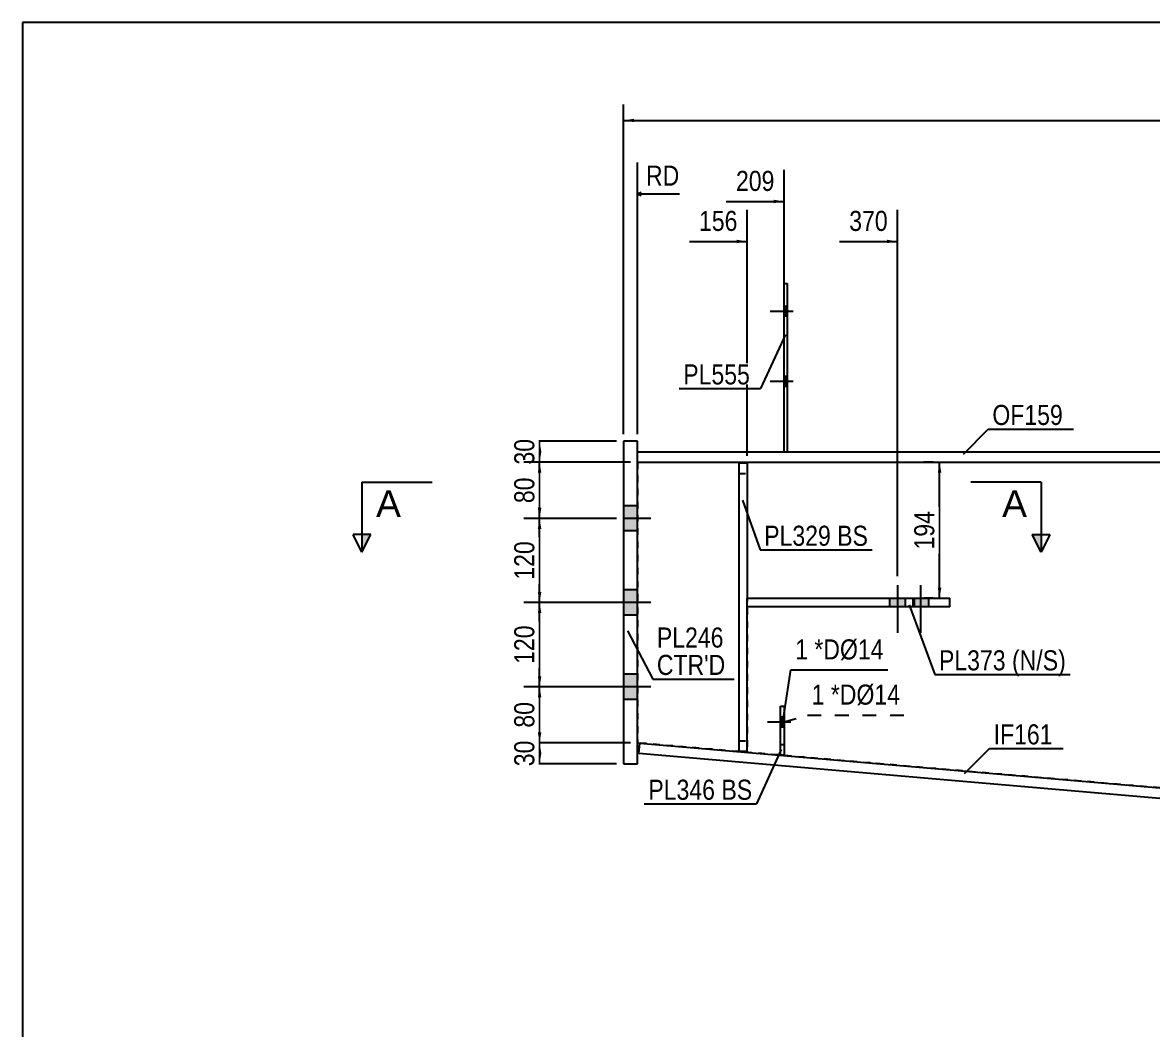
# Model space of a CAD drawing. Header units: millimetres. Extents: x -206 to 206, y -164 to 123.
# Drawn here: x -203.5 to -42.6, y -20.8 to 122.7 of the extents above; entities that cross this region are included whole.
import ezdxf

# ---------------------------------------------------------------- set-up
doc = ezdxf.new("R2010")
doc.units = ezdxf.units.MM
doc.linetypes.add('DXK_LINE_DOT1', pattern=[1.8814, 0.9407, -0.9407])
doc.linetypes.add('DXK_LINE_DOT2', pattern=[3.9198, 1.9599, -1.9599])
doc.styles.add('Arial', font='ARIAL.TTF', dxfattribs={"height": 0.2})
doc.styles.add('Arial Narrow', font='ARIALN.TTF', dxfattribs={"height": 0.2})

# ---------------------------------------------------------------- blocks, each defined once
blk = doc.blocks.new('Unknown-622305099-1209')
at = {"color": 5, "linetype": 'Continuous'}
for p, q in [((206.46, 122.67), (-203.54, 122.67)), ((-203.54, 122.67), (-203.54, -164.33))]:
    blk.add_line(p, q, dxfattribs=at)
blk = doc.blocks.new('Bolt-622305099-1621 - 1602')
at = {"linetype": 'Continuous'}
for points in [[(-77.82, 40.6), (-80.02, 40.6), (-80.02, 39.4), (-77.82, 39.4)], [(-74.51, 40.6), (-76.71, 40.6), (-76.71, 39.4), (-74.51, 39.4)]]:
    blk.add_hatch(color=3, dxfattribs=at).paths.add_polyline_path(points)
at = {"color": 3, "linetype": 'Continuous'}
for p, q in [((-78.92, 42.5), (-78.92, 35.7)), ((-75.61, 42.5), (-75.61, 35.7)), ((-80.02, 40.6), (-80.02, 39.4)), ((-77.82, 40.6), (-77.82, 39.4)), ((-76.71, 40.6), (-76.71, 39.4)), ((-74.51, 40.6), (-74.51, 39.4))]:
    blk.add_line(p, q, dxfattribs=at)
blk = doc.blocks.new('Bolt-622305099-1623 - 1602')
at = {"linetype": 'Continuous'}
for points in [[(-117.92, 53.8), (-117.92, 50.2), (-115.92, 50.2), (-115.92, 53.8)], [(-117.92, 53.8), (-117.92, 50.2), (-115.92, 50.2), (-115.92, 53.8)], [(-117.92, 41.8), (-117.92, 38.2), (-115.92, 38.2), (-115.92, 41.8)], [(-117.92, 41.8), (-117.92, 38.2), (-115.92, 38.2), (-115.92, 41.8)], [(-117.92, 29.8), (-117.92, 26.2), (-115.92, 26.2), (-115.92, 29.8)], [(-117.92, 29.8), (-117.92, 26.2), (-115.92, 26.2), (-115.92, 29.8)]]:
    blk.add_hatch(color=3, dxfattribs=at).paths.add_polyline_path(points)
at = {"color": 3, "linetype": 'Continuous'}
for p, q in [((-115.92, 53.8), (-117.92, 53.8)), ((-115.92, 53.8), (-117.92, 53.8)), ((-114.02, 52), (-117.92, 52)), ((-114.02, 52), (-117.92, 52)), ((-115.92, 50.2), (-117.92, 50.2)), ((-115.92, 50.2), (-117.92, 50.2)), ((-115.92, 41.8), (-117.92, 41.8)), ((-115.92, 41.8), (-117.92, 41.8)), ((-114.02, 40), (-117.92, 40)), ((-114.02, 40), (-117.92, 40)), ((-115.92, 38.2), (-117.92, 38.2)), ((-115.92, 38.2), (-117.92, 38.2)), ((-115.92, 29.8), (-117.92, 29.8)), ((-115.92, 29.8), (-117.92, 29.8)), ((-114.02, 28), (-117.92, 28)), ((-114.02, 28), (-117.92, 28)), ((-115.92, 26.2), (-117.92, 26.2)), ((-115.92, 26.2), (-117.92, 26.2))]:
    blk.add_line(p, q, dxfattribs=at)
blk = doc.blocks.new('Part-622305099-1629 - 1602')
at = {"color": 7, "linetype": 'DXK_LINE_DOT1'}
for p, q in [((-115.92, 60), (115.92, 60)), ((-115.92, 60), (-115.92, 20)), ((115.92, 0), (-115.62, 19.97))]:
    blk.add_line(p, q, dxfattribs=at)
at = {"color": 2, "linetype": 'Continuous'}
blk.add_line((-115.92, 20), (-115.62, 19.97), dxfattribs=at)
blk = doc.blocks.new('Part-622305099-2992 - 1602')
at = {"color": 7, "linetype": 'DXK_LINE_DOT1'}
for p, q in [((-95.56, 18.25), (-95.56, 25.25)), ((-95.56, 25.25), (-95.06, 25.25)), ((-95.06, 25.25), (-95.06, 18.25)), ((-95.56, 19.75), (-95.06, 19.75)), ((-95.06, 18.25), (-95.56, 18.25))]:
    blk.add_line(p, q, dxfattribs=at)
blk = doc.blocks.new('Bolt-622305099-2998 - 1602')
at = {"linetype": 'Continuous'}
for points in [[(-94.56, 80.8), (-94.56, 82.2), (-95.06, 82.2), (-95.06, 80.8)], [(-94.56, 80.8), (-94.56, 82.2), (-95.06, 82.2), (-95.06, 80.8)], [(-94.56, 70.8), (-94.56, 72.2), (-95.06, 72.2), (-95.06, 70.8)], [(-94.56, 70.8), (-94.56, 72.2), (-95.06, 72.2), (-95.06, 70.8)]]:
    blk.add_hatch(color=3, dxfattribs=at).paths.add_polyline_path(points)
at = {"color": 3, "linetype": 'Continuous'}
for p, q in [((-94.56, 82.2), (-95.06, 82.2)), ((-94.56, 82.2), (-95.06, 82.2)), ((-93.76, 81.5), (-97.06, 81.5)), ((-93.76, 81.5), (-97.06, 81.5)), ((-94.56, 80.8), (-95.06, 80.8)), ((-94.56, 80.8), (-95.06, 80.8)), ((-93.76, 71.5), (-97.06, 71.5)), ((-93.76, 71.5), (-97.06, 71.5)), ((-94.56, 72.2), (-95.06, 72.2)), ((-94.56, 72.2), (-95.06, 72.2)), ((-94.56, 70.8), (-95.06, 70.8)), ((-94.56, 70.8), (-95.06, 70.8))]:
    blk.add_line(p, q, dxfattribs=at)
blk = doc.blocks.new('Part-622305099-1695 - 1602')
at = {"color": 2, "linetype": 'Continuous'}
for p, q in [((-100.32, 40.6), (-71.45, 40.6)), ((-100.32, 39.4), (-100.32, 40.6)), ((-76.46, 39.4), (-76.46, 40.6)), ((-71.45, 39.4), (-71.45, 40.6)), ((-71.45, 39.4), (-100.32, 39.4))]:
    blk.add_line(p, q, dxfattribs=at)
blk = doc.blocks.new('Part-622305099-1717 - 1602')
at = {"color": 7, "linetype": 'DXK_LINE_DOT1'}
for p, q in [((-101.52, 59.9), (-101.52, 18.81)), ((-100.32, 59.9), (-101.52, 59.9)), ((-100.32, 59.9), (-100.32, 18.81)), ((-101.52, 58.4), (-100.32, 58.4)), ((-101.52, 20.31), (-100.32, 20.31)), ((-101.52, 18.81), (-100.32, 18.81))]:
    blk.add_line(p, q, dxfattribs=at)
blk = doc.blocks.new('Part-622305099-1739 - 1602')
at = {"color": 2, "linetype": 'Continuous'}
for p, q in [((-101.52, 59.9), (-101.52, 18.81)), ((-101.52, 59.9), (-100.32, 59.9)), ((-100.32, 59.9), (-100.32, 40.6)), ((-100.32, 18.81), (-100.32, 39.4)), ((-101.52, 18.81), (-100.32, 18.81))]:
    blk.add_line(p, q, dxfattribs=at)
blk = doc.blocks.new('Part-622305099-1797 - 1602')
at = {"color": 2, "linetype": 'Continuous'}
for p, q in [((-115.92, 63), (-117.92, 63)), ((-117.92, 63), (-117.92, 17)), ((-115.92, 17), (-115.92, 63)), ((-117.92, 17), (-115.92, 17))]:
    blk.add_line(p, q, dxfattribs=at)
blk = doc.blocks.new('Part-622305099-2995 - 1602')
at = {"color": 2, "linetype": 'Continuous'}
for p, q in [((-95.56, 18.25), (-95.56, 25.25)), ((-95.56, 25.25), (-95.06, 25.25)), ((-95.06, 25.25), (-95.06, 18.25)), ((-95.06, 18.25), (-95.56, 18.25))]:
    blk.add_line(p, q, dxfattribs=at)
blk = doc.blocks.new('Part-622305099-1889 - 1602')
at = {"color": 2, "linetype": 'Continuous'}
for p, q in [((-115.75, 18.48), (-115.62, 19.97)), ((-115.62, 19.97), (115.92, 0)), ((115.79, -1.49), (-115.75, 18.48))]:
    blk.add_line(p, q, dxfattribs=at)
blk = doc.blocks.new('Part-622305099-1894 - 1602')
at = {"color": 2, "linetype": 'Continuous'}
for p, q in [((-115.92, 61.5), (115.92, 61.5)), ((-115.92, 60), (115.92, 60))]:
    blk.add_line(p, q, dxfattribs=at)
at = {"color": 7, "linetype": 'DXK_LINE_DOT1'}
blk.add_line((-115.92, 60), (-115.92, 61.5), dxfattribs=at)
blk = doc.blocks.new('Part-622305099-2991 - 1602')
at = {"color": 2, "linetype": 'Continuous'}
for p, q in [((-95.06, 61.5), (-95.06, 85.5)), ((-95.06, 85.5), (-94.56, 85.5)), ((-94.56, 61.5), (-94.56, 85.5))]:
    blk.add_line(p, q, dxfattribs=at)
at = {"color": 7, "linetype": 'DXK_LINE_DOT1'}
blk.add_line((-95.06, 61.5), (-94.56, 61.5), dxfattribs=at)
blk = doc.blocks.new('Bolt-622305099-2999 - 1602')
at = {"color": 3, "linetype": 'DXK_LINE_DOT2'}
for p, q in [((-94.11, 22.95), (-97.41, 22.95)), ((-95.06, 23.65), (-95.56, 23.65)), ((-95.06, 22.25), (-95.56, 22.25))]:
    blk.add_line(p, q, dxfattribs=at)
blk = doc.blocks.new('Bolt-622305099-3002 - 1602')
at = {"linetype": 'Continuous'}
blk.add_hatch(color=3, dxfattribs=at).paths.add_polyline_path([(-95.06, 22.25), (-95.06, 23.65), (-95.56, 23.65), (-95.56, 22.25)])
at = {"color": 3, "linetype": 'Continuous'}
for p, q in [((-94.11, 22.95), (-97.41, 22.95)), ((-95.06, 23.65), (-95.56, 23.65)), ((-95.06, 22.25), (-95.56, 22.25))]:
    blk.add_line(p, q, dxfattribs=at)
blk = doc.blocks.new('StraightDimension-622305099-3745 - 1602')
at = {"linetype": 'Continuous'}
for points in [[(-130.14, 38.5), (-129.89, 40), (-129.64, 38.5)], [(-129.64, 29.5), (-129.89, 28), (-130.14, 29.5)]]:
    blk.add_hatch(color=7, dxfattribs=at).paths.add_polyline_path(points)
at = {"color": 7, "linetype": 'Continuous'}
for p, q in [((-115.02, 40), (-132.14, 40)), ((-129.89, 28), (-129.89, 40)), ((-115.02, 28), (-132.14, 28))]:
    blk.add_line(p, q, dxfattribs=at)
at = {"color": 0}
blk.add_wipeout([(-130.04, 37.34), (-134.24, 37.34), (-134.24, 30.66), (-130.04, 30.66)], dxfattribs=at)
at = {"color": 3, "style": 'Arial Narrow'}
blk.add_text('120', height=2.863, rotation=90.0002, dxfattribs=at).set_placement((-130.64, 31.26))
blk = doc.blocks.new('StraightDimension-622305099-3482 - 1602')
at = {"linetype": 'Continuous'}
blk.add_hatch(color=7, dxfattribs=at).paths.add_polyline_path([(-96.56, 97.42), (-95.06, 97.17), (-96.56, 96.92)])
at = {"color": 7, "linetype": 'Continuous'}
for p, q in [((-95.06, 80.43), (-95.06, 101.67)), ((-103.29, 97.17), (-95.06, 97.17))]:
    blk.add_line(p, q, dxfattribs=at)
at = {"color": 0}
blk.add_wipeout([(-95.83, 98.07), (-95.83, 102.27), (-102.51, 102.27), (-102.51, 98.07)], dxfattribs=at)
at = {"color": 3, "style": 'Arial Narrow'}
blk.add_text('209', height=2.863, dxfattribs=at).set_placement((-101.91, 98.67))
blk = doc.blocks.new('StraightDimension-622305099-1901 - 1602')
at = {"linetype": 'Continuous'}
for points in [[(-73.16, 58.5), (-72.91, 60), (-72.66, 58.5)], [(-72.66, 42.1), (-72.91, 40.6), (-73.16, 42.1)]]:
    blk.add_hatch(color=7, dxfattribs=at).paths.add_polyline_path(points)
at = {"color": 7, "linetype": 'Continuous'}
for p, q in [((-73.81, 60), (-75.16, 60)), ((-72.91, 40.6), (-72.91, 60)), ((-73.81, 40.6), (-75.16, 40.6))]:
    blk.add_line(p, q, dxfattribs=at)
at = {"color": 0}
blk.add_wipeout([(-73.06, 53.64), (-77.26, 53.64), (-77.26, 46.96), (-73.06, 46.96)], dxfattribs=at)
at = {"color": 3, "style": 'Arial Narrow'}
blk.add_text('194', height=2.863, rotation=90.0002, dxfattribs=at).set_placement((-73.66, 47.56))
blk = doc.blocks.new('StraightDimension-622305099-1971 - 1602')
at = {"linetype": 'Continuous'}
blk.add_hatch(color=7, dxfattribs=at).paths.add_polyline_path([(-116.42, 108.47), (-117.92, 108.72), (-116.42, 108.97)])
at = {"color": 7, "linetype": 'Continuous'}
for p, q in [((-117.92, 64), (-117.92, 110.97)), ((-117.92, 108.72), (117.92, 108.72))]:
    blk.add_line(p, q, dxfattribs=at)
blk = doc.blocks.new('StraightDimension-622305099-3481 - 1602')
at = {"linetype": 'Continuous'}
blk.add_hatch(color=7, dxfattribs=at).paths.add_polyline_path([(-80.42, 91.72), (-78.92, 91.47), (-80.42, 91.22)])
at = {"color": 7, "linetype": 'Continuous'}
for p, q in [((-78.92, 43.75), (-78.92, 95.97)), ((-87.15, 91.47), (-78.92, 91.47))]:
    blk.add_line(p, q, dxfattribs=at)
at = {"color": 0}
blk.add_wipeout([(-79.69, 92.37), (-79.69, 96.57), (-86.38, 96.57), (-86.38, 92.37)], dxfattribs=at)
at = {"color": 3, "style": 'Arial Narrow'}
blk.add_text('370', height=2.863, dxfattribs=at).set_placement((-85.78, 92.97))
blk = doc.blocks.new('StraightDimension-622305099-3483 - 1602')
at = {"linetype": 'Continuous'}
blk.add_hatch(color=7, dxfattribs=at).paths.add_polyline_path([(-101.82, 91.72), (-100.32, 91.47), (-101.82, 91.22)])
at = {"color": 7, "linetype": 'Continuous'}
for p, q in [((-100.32, 60.9), (-100.32, 95.97)), ((-108.55, 91.47), (-100.32, 91.47))]:
    blk.add_line(p, q, dxfattribs=at)
at = {"color": 0, "linetype": 'Continuous'}
blk.add_wipeout([(-109.38, 98.82), (-109.38, 103.02), (-115.33, 103.02), (-115.33, 98.82)], dxfattribs=at)
at = {"color": 7, "linetype": 'Continuous'}
for p, q in [((-115.92, 64), (-115.92, 102.72)), ((-115.42, 98.47), (-115.92, 98.22)), ((-115.42, 97.97), (-115.92, 98.22)), ((-109.98, 98.22), (-115.92, 98.22))]:
    blk.add_line(p, q, dxfattribs=at)
at = {"color": 3, "linetype": 'Continuous', "style": 'Arial Narrow'}
blk.add_text('RD', height=2.863, dxfattribs=at).set_placement((-114.73, 99.42))
at = {"color": 0}
blk.add_wipeout([(-101.09, 92.37), (-101.09, 96.57), (-107.78, 96.57), (-107.78, 92.37)], dxfattribs=at)
at = {"color": 3, "style": 'Arial Narrow'}
blk.add_text('156', height=2.863, dxfattribs=at).set_placement((-107.18, 92.97))
blk = doc.blocks.new('StraightDimension-622305099-3742 - 1602')
at = {"linetype": 'Continuous'}
for points in [[(-130.14, 61.5), (-129.89, 63), (-129.64, 61.5)], [(-129.64, 61.5), (-129.89, 60), (-130.14, 61.5)]]:
    blk.add_hatch(color=7, dxfattribs=at).paths.add_polyline_path(points)
at = {"color": 7, "linetype": 'Continuous'}
for p, q in [((-118.92, 63), (-132.14, 63)), ((-129.89, 60), (-129.89, 63)), ((-116.92, 60), (-132.14, 60))]:
    blk.add_line(p, q, dxfattribs=at)
at = {"color": 0}
blk.add_wipeout([(-130.04, 63.93), (-134.24, 63.93), (-134.24, 59.07), (-130.04, 59.07)], dxfattribs=at)
at = {"color": 3, "style": 'Arial Narrow'}
blk.add_text('30', height=2.863, rotation=90.0002, dxfattribs=at).set_placement((-130.64, 59.67))
blk = doc.blocks.new('StraightDimension-622305099-3743 - 1602')
at = {"linetype": 'Continuous'}
for points in [[(-130.14, 58.5), (-129.89, 60), (-129.64, 58.5)], [(-129.64, 53.5), (-129.89, 52), (-130.14, 53.5)]]:
    blk.add_hatch(color=7, dxfattribs=at).paths.add_polyline_path(points)
at = {"color": 7, "linetype": 'Continuous'}
for p, q in [((-116.92, 60), (-132.14, 60)), ((-129.89, 52), (-129.89, 60)), ((-118.92, 52), (-132.14, 52))]:
    blk.add_line(p, q, dxfattribs=at)
at = {"color": 0}
blk.add_wipeout([(-130.04, 58.43), (-134.24, 58.43), (-134.24, 53.57), (-130.04, 53.57)], dxfattribs=at)
at = {"color": 3, "style": 'Arial Narrow'}
blk.add_text('80', height=2.863, rotation=90.0002, dxfattribs=at).set_placement((-130.64, 54.17))
blk = doc.blocks.new('StraightDimension-622305099-3744 - 1602')
at = {"linetype": 'Continuous'}
for points in [[(-130.14, 50.5), (-129.89, 52), (-129.64, 50.5)], [(-129.64, 41.5), (-129.89, 40), (-130.14, 41.5)]]:
    blk.add_hatch(color=7, dxfattribs=at).paths.add_polyline_path(points)
at = {"color": 7, "linetype": 'Continuous'}
for p, q in [((-118.92, 52), (-132.14, 52)), ((-129.89, 40), (-129.89, 52)), ((-115.02, 40), (-132.14, 40))]:
    blk.add_line(p, q, dxfattribs=at)
at = {"color": 0}
blk.add_wipeout([(-130.04, 49.34), (-134.24, 49.34), (-134.24, 42.66), (-130.04, 42.66)], dxfattribs=at)
at = {"color": 3, "style": 'Arial Narrow'}
blk.add_text('120', height=2.863, rotation=90.0002, dxfattribs=at).set_placement((-130.64, 43.26))
blk = doc.blocks.new('StraightDimension-622305099-3746 - 1602')
at = {"linetype": 'Continuous'}
for points in [[(-130.14, 26.5), (-129.89, 28), (-129.64, 26.5)], [(-129.64, 21.5), (-129.89, 20), (-130.14, 21.5)]]:
    blk.add_hatch(color=7, dxfattribs=at).paths.add_polyline_path(points)
at = {"color": 7, "linetype": 'Continuous'}
for p, q in [((-115.02, 28), (-132.14, 28)), ((-129.89, 20), (-129.89, 28)), ((-116.92, 20), (-132.14, 20))]:
    blk.add_line(p, q, dxfattribs=at)
at = {"color": 0}
blk.add_wipeout([(-130.04, 26.43), (-134.24, 26.43), (-134.24, 21.57), (-130.04, 21.57)], dxfattribs=at)
at = {"color": 3, "style": 'Arial Narrow'}
blk.add_text('80', height=2.863, rotation=90.0002, dxfattribs=at).set_placement((-130.64, 22.17))
blk = doc.blocks.new('StraightDimension-622305099-3747 - 1602')
at = {"linetype": 'Continuous'}
for points in [[(-130.14, 18.5), (-129.89, 20), (-129.64, 18.5)], [(-129.64, 18.5), (-129.89, 17), (-130.14, 18.5)]]:
    blk.add_hatch(color=7, dxfattribs=at).paths.add_polyline_path(points)
at = {"color": 7, "linetype": 'Continuous'}
for p, q in [((-116.92, 20), (-132.14, 20)), ((-129.89, 17), (-129.89, 20)), ((-118.92, 17), (-132.14, 17))]:
    blk.add_line(p, q, dxfattribs=at)
at = {"color": 0}
blk.add_wipeout([(-130.04, 20.93), (-134.24, 20.93), (-134.24, 16.07), (-130.04, 16.07)], dxfattribs=at)
at = {"color": 3, "style": 'Arial Narrow'}
blk.add_text('30', height=2.863, rotation=90.0002, dxfattribs=at).set_placement((-130.64, 16.67))
blk = doc.blocks.new('Mark-622305099-1885 - 1602')
at = {"color": 0}
blk.add_wipeout([(-56.81, 19.78), (-56.81, 22.78), (-65.21, 22.78), (-65.21, 19.78)], dxfattribs=at)
blk.add_wipeout([(-56.81, 19.78), (-56.81, 22.78), (-65.21, 22.78), (-65.21, 19.78)], dxfattribs=at)
at = {"color": 7, "linetype": 'Continuous'}
for p, q in [((-69.35, 15.65), (-65.81, 19.18)), ((-65.81, 19.18), (-55.31, 19.18))]:
    blk.add_line(p, q, dxfattribs=at)
at = {"color": 3, "style": 'Arial Narrow'}
blk.add_text('IF161', height=2.863, dxfattribs=at).set_placement((-65.21, 19.78))
blk = doc.blocks.new('Mark-622305099-1691 - 1602')
at = {"color": 0}
for points in [[(-63.49, 30.33), (-63.49, 33.33), (-72.99, 33.33), (-72.99, 30.33)], [(-54.92, 30.33), (-54.92, 33.33), (-62.59, 33.33), (-62.59, 30.33)]]:
    blk.add_wipeout(points, dxfattribs=at)
for points in [[(-63.49, 30.33), (-63.49, 33.33), (-72.99, 33.33), (-72.99, 30.33)], [(-54.92, 30.33), (-54.92, 33.33), (-62.59, 33.33), (-62.59, 30.33)]]:
    blk.add_wipeout(points, dxfattribs=at)
at = {"color": 7, "linetype": 'Continuous'}
for p, q in [((-77.25, 39.67), (-73.59, 29.73)), ((-73.59, 29.73), (-54.32, 29.73))]:
    blk.add_line(p, q, dxfattribs=at)
at = {"color": 3, "style": 'Arial Narrow'}
for s, p in [('PL373', (-72.99, 30.33)), ('(N/', (-62.59, 30.33)), ('S)', (-58.21, 30.33))]:
    blk.add_text(s, height=2.863, dxfattribs=at).set_placement(p)
blk = doc.blocks.new('Mark-622305099-1793 - 1602')
at = {"color": 0}
for points in [[(-103.67, 33.58), (-103.67, 36.58), (-113.18, 36.58), (-113.18, 33.58)], [(-103.42, 29.68), (-103.42, 32.68), (-113.18, 32.68), (-113.18, 29.68)]]:
    blk.add_wipeout(points, dxfattribs=at)
for points in [[(-103.67, 33.58), (-103.67, 36.58), (-113.18, 36.58), (-113.18, 33.58)], [(-103.42, 29.68), (-103.42, 32.68), (-113.18, 32.68), (-113.18, 29.68)]]:
    blk.add_wipeout(points, dxfattribs=at)
at = {"color": 7, "linetype": 'Continuous'}
for p, q in [((-117.38, 35.99), (-113.78, 29.08)), ((-113.78, 29.08), (-102.17, 29.08))]:
    blk.add_line(p, q, dxfattribs=at)
at = {"color": 3, "style": 'Arial Narrow'}
blk.add_text('PL246', height=2.863, dxfattribs=at).set_placement((-113.18, 33.58))
at = {"color": 1, "style": 'Arial Narrow'}
blk.add_text("CTR'D", height=2.863, dxfattribs=at).set_placement((-113.18, 29.68))
blk = doc.blocks.new('Mark-622305099-1890 - 1602')
at = {"color": 0}
blk.add_wipeout([(-55.34, 65.31), (-55.34, 68.31), (-65.39, 68.31), (-65.39, 65.31)], dxfattribs=at)
blk.add_wipeout([(-55.34, 65.31), (-55.34, 68.31), (-65.39, 68.31), (-65.39, 65.31)], dxfattribs=at)
at = {"color": 7, "linetype": 'Continuous'}
for p, q in [((-69.52, 61.17), (-65.99, 64.71)), ((-65.99, 64.71), (-53.84, 64.71))]:
    blk.add_line(p, q, dxfattribs=at)
at = {"color": 3, "style": 'Arial Narrow'}
blk.add_text('OF159', height=2.863, dxfattribs=at).set_placement((-65.39, 65.31))
blk = doc.blocks.new('SectionMark-622305099-2068 - 1602')
at = {"linetype": 'Continuous'}
for points in [[(-155.19, 49.68), (-153.94, 49.68), (-155.19, 47.18)], [(-59.71, 49.68), (-58.46, 49.68), (-58.46, 47.18)]]:
    blk.add_hatch(color=30, dxfattribs=at).paths.add_polyline_path(points)
at = {"color": 30, "linetype": 'Continuous'}
for p, q in [((-155.19, 57.18), (-145.19, 57.18)), ((-155.19, 57.18), (-155.19, 47.18)), ((-58.46, 57.18), (-68.46, 57.18)), ((-58.46, 57.18), (-58.46, 47.18)), ((-155.19, 47.18), (-156.44, 49.68)), ((-153.94, 49.68), (-156.44, 49.68)), ((-155.19, 47.18), (-153.94, 49.68)), ((-59.71, 49.68), (-57.21, 49.68)), ((-58.46, 47.18), (-59.71, 49.68)), ((-57.21, 49.68), (-58.46, 47.18))]:
    blk.add_line(p, q, dxfattribs=at)
at = {"color": 0, "linetype": 'Continuous'}
for points in [[(-149.63, 52.18), (-149.63, 56.18), (-153.19, 56.18), (-153.19, 52.18)], [(-60.46, 52.18), (-60.46, 56.18), (-64.01, 56.18), (-64.01, 52.18)]]:
    blk.add_wipeout(points, dxfattribs=at)
at = {"color": 96, "linetype": 'Continuous', "style": 'Arial'}
for p in [(-153.19, 52.18), (-64.01, 52.18)]:
    blk.add_text('A', height=3.82, dxfattribs=at).set_placement(p)
blk = doc.blocks.new('MarkSet-622305099-2112 - 1602')
at = {"color": 0}
for points in [[(-88.39, 48.09), (-88.39, 51.09), (-97.89, 51.09), (-97.89, 48.09)], [(-83.11, 48.09), (-83.11, 51.09), (-87.49, 51.09), (-87.49, 48.09)]]:
    blk.add_wipeout(points, dxfattribs=at)
for points in [[(-88.39, 48.09), (-88.39, 51.09), (-97.89, 51.09), (-97.89, 48.09)], [(-83.11, 48.09), (-83.11, 51.09), (-87.49, 51.09), (-87.49, 48.09)]]:
    blk.add_wipeout(points, dxfattribs=at)
at = {"color": 7, "linetype": 'Continuous'}
for p, q in [((-100.98, 54.59), (-98.49, 47.49)), ((-98.49, 47.49), (-82.51, 47.49))]:
    blk.add_line(p, q, dxfattribs=at)
at = {"color": 3, "style": 'Arial Narrow'}
for s, p in [('PL329', (-97.89, 48.09)), ('BS', (-87.49, 48.09))]:
    blk.add_text(s, height=2.863, dxfattribs=at).set_placement(p)
blk = doc.blocks.new('Mark-622305099-3052 - 1602')
at = {"color": 7, "linetype": 'Continuous'}
for p, q in [((-95.23, 22.95), (-94.08, 30.39)), ((-94.08, 30.39), (-80.28, 30.39))]:
    blk.add_line(p, q, dxfattribs=at)
at = {"color": 0}
for points in [[(-91.65, 31.89), (-91.65, 34.89), (-93.48, 34.89), (-93.48, 31.89)], [(-87.1, 31.89), (-87.1, 34.89), (-90.75, 34.89), (-90.75, 31.89)]]:
    blk.add_wipeout(points, dxfattribs=at)
for points in [[(-91.65, 31.89), (-91.65, 34.89), (-93.48, 34.89), (-93.48, 31.89)], [(-87.1, 31.89), (-87.1, 34.89), (-90.75, 34.89), (-90.75, 31.89)]]:
    blk.add_wipeout(points, dxfattribs=at)
at = {"color": 3, "style": 'Arial Narrow'}
blk.add_text('1', height=2.86, dxfattribs=at).set_placement((-93.48, 31.89))
at = {"color": 0}
blk.add_wipeout([(-80.88, 31.89), (-80.88, 34.89), (-87.1, 34.89), (-87.1, 31.89)], dxfattribs=at)
blk.add_wipeout([(-80.88, 31.89), (-80.88, 34.89), (-87.1, 34.89), (-87.1, 31.89)], dxfattribs=at)
at = {"color": 3, "style": 'Arial Narrow'}
for s, p in [('*D', (-90.75, 31.89)), ('Ø14', (-87.1, 31.89))]:
    blk.add_text(s, height=2.863, dxfattribs=at).set_placement(p)
blk = doc.blocks.new('Mark-622305099-3053 - 1602')
at = {"color": 7, "linetype": 'DXK_LINE_DOT2'}
for p, q in [((-95.23, 22.95), (-91.73, 23.95)), ((-91.73, 23.95), (-77.94, 23.95))]:
    blk.add_line(p, q, dxfattribs=at)
at = {"color": 0}
for points in [[(-89.3, 25.45), (-89.3, 28.45), (-91.13, 28.45), (-91.13, 25.45)], [(-84.75, 25.45), (-84.75, 28.45), (-88.4, 28.45), (-88.4, 25.45)]]:
    blk.add_wipeout(points, dxfattribs=at)
for points in [[(-89.3, 25.45), (-89.3, 28.45), (-91.13, 28.45), (-91.13, 25.45)], [(-84.75, 25.45), (-84.75, 28.45), (-88.4, 28.45), (-88.4, 25.45)]]:
    blk.add_wipeout(points, dxfattribs=at)
at = {"color": 3, "style": 'Arial Narrow'}
blk.add_text('1', height=2.86, dxfattribs=at).set_placement((-91.13, 25.45))
at = {"color": 0}
blk.add_wipeout([(-78.54, 25.45), (-78.54, 28.45), (-84.75, 28.45), (-84.75, 25.45)], dxfattribs=at)
blk.add_wipeout([(-78.54, 25.45), (-78.54, 28.45), (-84.75, 28.45), (-84.75, 25.45)], dxfattribs=at)
at = {"color": 3, "style": 'Arial Narrow'}
for s, p in [('*D', (-88.4, 25.45)), ('Ø14', (-84.75, 25.45))]:
    blk.add_text(s, height=2.863, dxfattribs=at).set_placement(p)
blk = doc.blocks.new('MarkSet-622305099-3060 - 1602')
at = {"color": 0}
for points in [[(-104.88, 11.89), (-104.88, 14.89), (-114.39, 14.89), (-114.39, 11.89)], [(-99.6, 11.89), (-99.6, 14.89), (-103.98, 14.89), (-103.98, 11.89)]]:
    blk.add_wipeout(points, dxfattribs=at)
for points in [[(-104.88, 11.89), (-104.88, 14.89), (-114.39, 14.89), (-114.39, 11.89)], [(-99.6, 11.89), (-99.6, 14.89), (-103.98, 14.89), (-103.98, 11.89)]]:
    blk.add_wipeout(points, dxfattribs=at)
at = {"color": 7, "linetype": 'Continuous'}
for p in [(-95.46, 19.03), (-114.99, 11.29)]:
    blk.add_line(p, (-99, 11.29), dxfattribs=at)
at = {"color": 3, "style": 'Arial Narrow'}
for s, p in [('PL346', (-114.39, 11.89)), ('BS', (-103.98, 11.89))]:
    blk.add_text(s, height=2.863, dxfattribs=at).set_placement(p)
blk = doc.blocks.new('Mark-622305099-3065 - 1602')
at = {"color": 7, "linetype": 'Continuous'}
blk.add_line((-94.88, 78.23), (-98.42, 70.49), dxfattribs=at)
at = {"color": 0}
blk.add_wipeout([(-99.92, 71.09), (-99.92, 74.09), (-109.42, 74.09), (-109.42, 71.09)], dxfattribs=at)
blk.add_wipeout([(-99.92, 71.09), (-99.92, 74.09), (-109.42, 74.09), (-109.42, 71.09)], dxfattribs=at)
at = {"color": 7, "linetype": 'Continuous'}
blk.add_line((-110.02, 70.49), (-98.42, 70.49), dxfattribs=at)
at = {"color": 3, "style": 'Arial Narrow'}
blk.add_text('PL555', height=2.863, dxfattribs=at).set_placement((-109.42, 71.09))

msp = doc.modelspace()

# ---------------------------------------------------------------- block references
for name in ['Unknown-622305099-1209', 'Part-622305099-2991 - 1602', 'Bolt-622305099-2998 - 1602', 'Part-622305099-1797 - 1602', 'Part-622305099-1894 - 1602', 'Part-622305099-1629 - 1602', 'Part-622305099-1717 - 1602', 'Part-622305099-1739 - 1602', 'Bolt-622305099-1623 - 1602', 'Bolt-622305099-1621 - 1602', 'Part-622305099-1695 - 1602', 'Part-622305099-2992 - 1602', 'Part-622305099-2995 - 1602', 'Bolt-622305099-2999 - 1602', 'Bolt-622305099-3002 - 1602', 'Part-622305099-1889 - 1602']:
    msp.add_blockref(name, (0, 0))

# ---------------------------------------------------------------- next in the draw order: block references
for name in ['StraightDimension-622305099-3482 - 1602', 'StraightDimension-622305099-1901 - 1602', 'StraightDimension-622305099-3745 - 1602', 'Mark-622305099-1691 - 1602', 'Mark-622305099-3052 - 1602', 'Mark-622305099-1885 - 1602', 'MarkSet-622305099-3060 - 1602']:
    msp.add_blockref(name, (0, 0))

# ---------------------------------------------------------------- next in the draw order: block references
for name in ['StraightDimension-622305099-1971 - 1602', 'Mark-622305099-1793 - 1602', 'StraightDimension-622305099-3746 - 1602', 'Mark-622305099-3053 - 1602']:
    msp.add_blockref(name, (0, 0))

# ---------------------------------------------------------------- next in the draw order: block references
for name in ['StraightDimension-622305099-3483 - 1602', 'StraightDimension-622305099-3481 - 1602', 'Mark-622305099-1890 - 1602', 'StraightDimension-622305099-3742 - 1602', 'StraightDimension-622305099-3747 - 1602']:
    msp.add_blockref(name, (0, 0))

# ---------------------------------------------------------------- next in the draw order: block references
for name in ['Mark-622305099-3065 - 1602', 'StraightDimension-622305099-3743 - 1602']:
    msp.add_blockref(name, (0, 0))

# ---------------------------------------------------------------- next in the draw order: block references
msp.add_blockref('StraightDimension-622305099-3744 - 1602', (0, 0))

# ---------------------------------------------------------------- next in the draw order: block references
msp.add_blockref('SectionMark-622305099-2068 - 1602', (0, 0))

# ---------------------------------------------------------------- next in the draw order: block references
msp.add_blockref('MarkSet-622305099-2112 - 1602', (0, 0))

doc.saveas('drawing.dxf')
